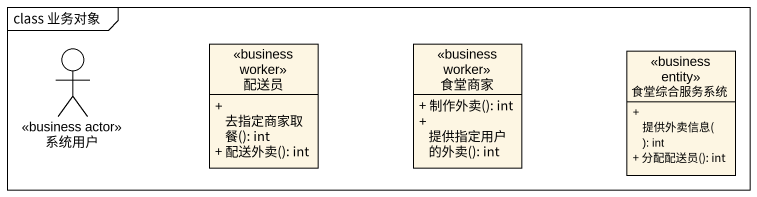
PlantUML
@startuml
mainframe class 业务对象
allowmixing
hide circle
hide empty members
skinparam classAttributeIconSize 0
actor 系统用户 <<business actor>>
class 配送员 <<business worker>> {
  + 去指定商家取餐(): int
  + 配送外卖(): int
}
class 食堂商家 <<business worker>> {
  + 制作外卖(): int
  + 提供指定用户的外卖(): int
}
class 食堂综合服务系统 <<business entity>> {
  + 提供外卖信息(): int
  + 分配配送员(): int
}
@enduml
